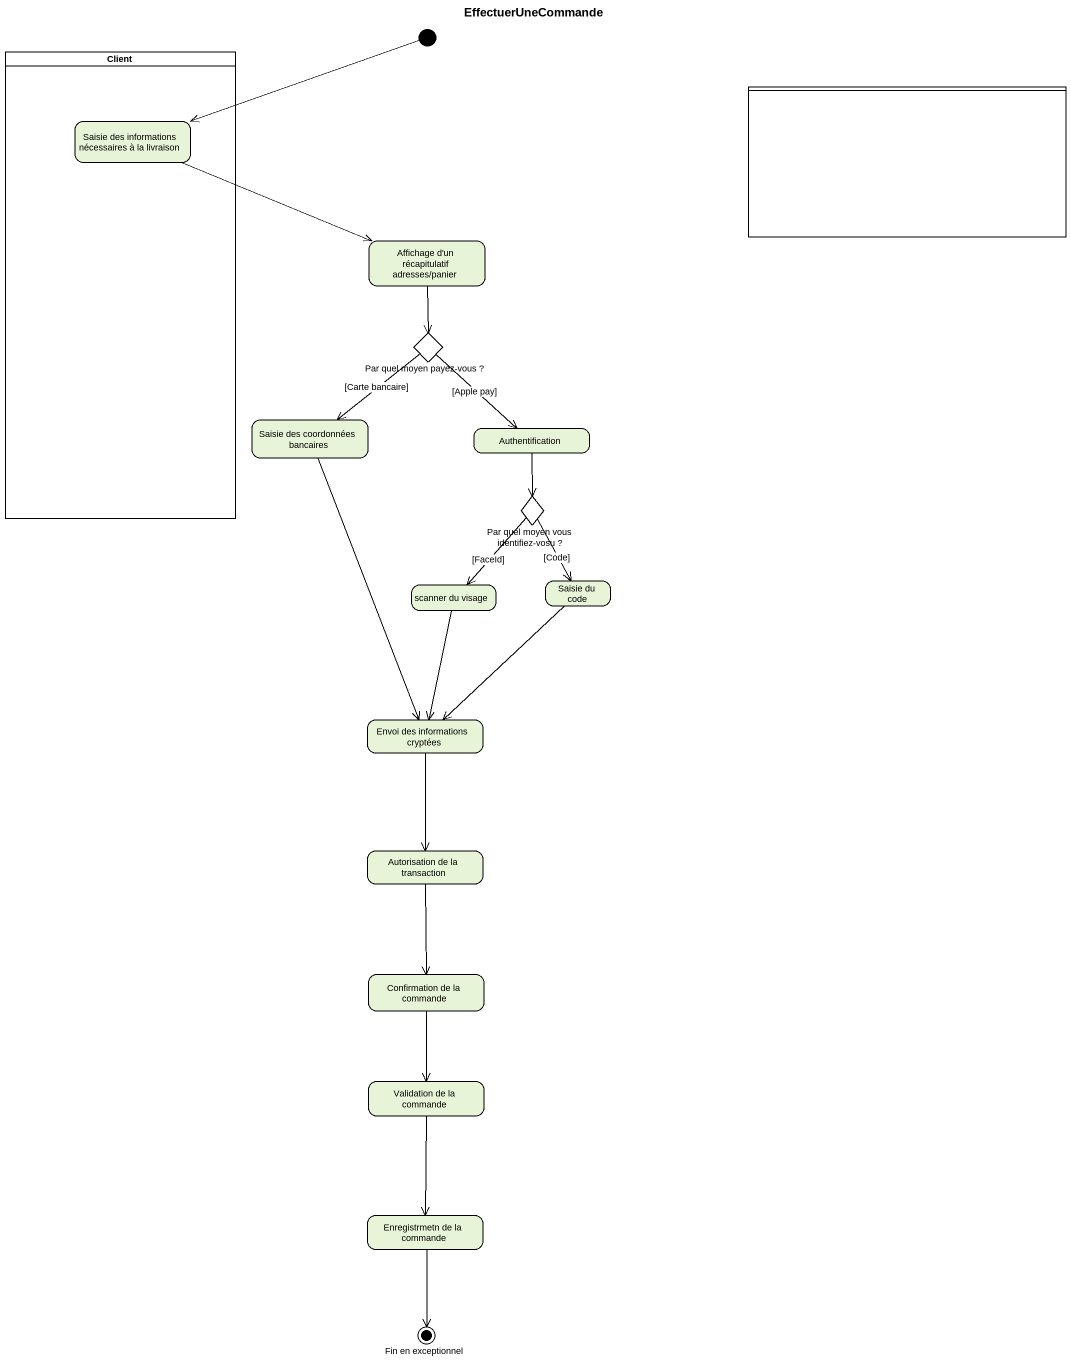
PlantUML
@startuml
title EffectuerUneCommande
hide empty description
state initial1 <<start>>
state Client <<partition>> {
  state "Saisie des informations nécessaires à la livraison" as Saisie_des_informations
}
state " " as lane1 <<partition>>
state "Affichage d'un récapitulatif adresses/panier" as Affichage_d_un
state "Par quel moyen payez-vous ?" as Par_quel_moyen_payez_vous <<choice>>
state "Saisie des coordonnées bancaires" as Saisie_des_coordonnées
state Authentification
state "Par quel moyen vous identifiez-vosu ?" as Par_quel_moyen_vous <<choice>>
state "scanner du visage" as scanner_du_visage
state "Saisie du code" as Saisie_du_code
state "Envoi des informations cryptées" as Envoi_des_informations
state "Autorisation de la transaction" as Autorisation_de_la
state "Confirmation de la commande" as Confirmation_de_la_commande
state "Validation de la commande" as Validation_de_la_commande
state "Enregistrmetn de la commande" as Enregistrmetn_de_la_commande
state "Fin en exceptionnel" as Fin_en_exceptionnel <<end>>
initial1 -left-> Saisie_des_informations
Saisie_des_informations -right-> Affichage_d_un
Affichage_d_un --> Par_quel_moyen_payez_vous
Par_quel_moyen_payez_vous --> Saisie_des_coordonnées : [Carte bancaire]
Par_quel_moyen_payez_vous --> Authentification : [Apple pay]
Saisie_des_coordonnées --> Envoi_des_informations
Authentification --> Par_quel_moyen_vous
Par_quel_moyen_vous --> scanner_du_visage : [FaceId]
Par_quel_moyen_vous --> Saisie_du_code : [Code]
scanner_du_visage --> Envoi_des_informations
Saisie_du_code --> Envoi_des_informations
Envoi_des_informations --> Autorisation_de_la
Autorisation_de_la --> Confirmation_de_la_commande
Confirmation_de_la_commande --> Validation_de_la_commande
Validation_de_la_commande --> Enregistrmetn_de_la_commande
Enregistrmetn_de_la_commande --> Fin_en_exceptionnel
@enduml
